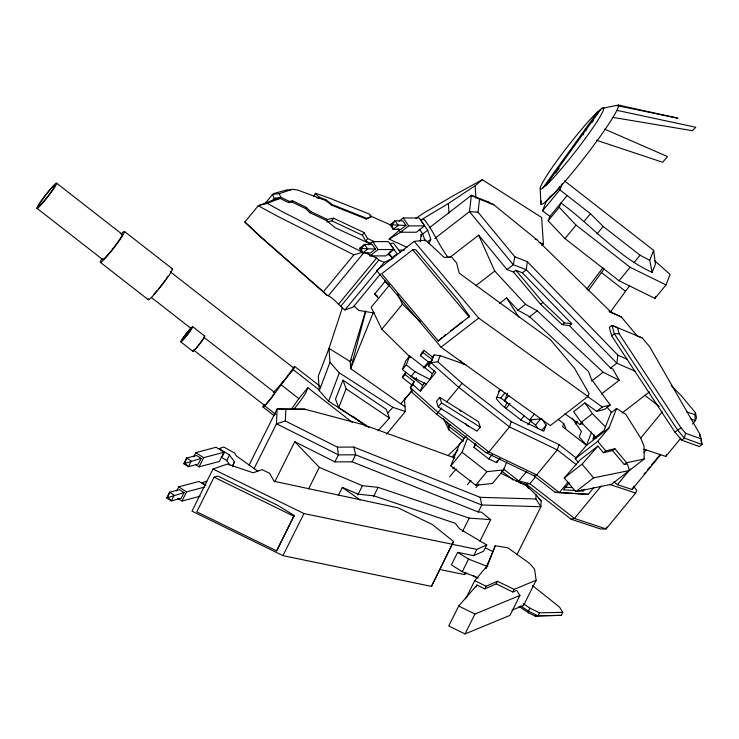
<?xml version="1.0" encoding="UTF-8"?>
<svg xmlns="http://www.w3.org/2000/svg" width="739" height="739" viewBox="0 0 739 739"><rect width="100%" height="100%" fill="white"/><g stroke="black" fill="none" stroke-linecap="round" stroke-linejoin="round"><path stroke-width="1.11" d="M463.427 441.183L448.896 429.849L448.933 426.458L446.448 421.35M516.949 554.693L540.902 506.732L535.886 498.973L480.165 497.319L353.87 447.086L337.427 447.141L285.356 420.99L285.854 409.249L304.727 409.184L363.791 424.842L454.568 457.931M535.886 498.973L536.052 494.844L526.925 486.077L501.07 473.265M536.052 494.844L541.151 500.876L540.902 506.732L481.773 504.986L355.616 454.808L338.407 454.864L276.488 423.77L277.107 408.99L304.727 409.184M420.288 241.755L421.165 234.143L421.535 236.415M627.337 359.33L617.906 355.2L527.286 261.643L514.861 256.83L478.031 212.195L479.528 199.225L471.371 195.318L429.387 227.788M527.286 261.643L526.307 269.753L522.371 272.793L515.868 270.28L513.522 272.091L507.019 269.569L478.641 235.168L449.949 257.357M617.906 355.2L616.806 363.191L610.534 368.05L569.446 325.631L562.093 324.624L540.569 304.256L513.522 272.091M514.861 256.83L513.3 264.719L507.019 269.569M685.543 433.239L684.406 438.135L681.737 440.204L674.947 432.13L611.652 335.848L609.361 327.46L612.031 325.391L617.462 327.626L619.125 333.714L680.998 427.835L685.543 433.239L701.108 438.864L702.05 444.508L699.38 446.578L681.737 440.204M365.787 311.211L350.665 368.65L405 406.755M365.5 311.147L350.184 361.547L350.665 368.65L373.481 312.089M414.173 381.666L412.999 384.668L420.362 391.208L435.834 372.419L428.472 365.888L431.049 362.757L437.793 361.75L462.106 383.319L511.249 421.636L509.522 426.92L488.885 451.963L485.782 452.545L436.638 414.228L412.325 392.658L410.413 387.799L411.595 384.797L414.173 381.666L405 374.507L405.859 372.29L403.282 375.421L402.413 377.638L411.595 384.797M511.249 421.636L559.026 444.601L557.298 449.885L536.662 474.928L533.558 475.519L485.782 452.545M342.471 307.406L329.021 348.374L318.306 376.086L319.285 390.719L328.643 401.249L365.953 425.239M319.285 390.719L329.963 362.332L329.021 348.374L350.184 361.547L351.672 359.801M328.643 401.249L339.321 372.872L329.963 362.332M232.683 466.337L234.457 461.81L229.496 455.058L219.243 448.564L223.732 447.003L234.439 452.942L236.619 456.111L257.893 471.233M291.609 408.972L298.824 398.626L280.912 384.659L293.254 369.685L294.556 366.359L320.033 386.22M352.272 422.357L307.83 387.707L306.038 392.27A17.126 1.533 -52.1 0 1 294.076 408.963M276.617 550.888L294.214 515.471L277.91 505.448L217.885 476.073L214.088 477.2L196.796 511.831L276.617 550.888L294.214 515.471M429.008 243.704L430.782 239.177L427.678 230.18L420.556 219.889L424.103 219.465C433.701 231.131 438.929 245.533 448.213 257.625M420.362 391.208L422.643 385.379L402.367 369.537L405.831 360.697L409.702 356.004L432.315 373.638L430.033 379.467L414.976 371.652L406.238 364.844L409.702 356.004M428.472 365.888L429.655 362.877L420.473 355.718L421.341 353.51L423.918 350.378L433.1 357.537M420.473 355.718L423.05 352.586L423.918 350.378M438.282 341.03L469.57 316.283L458.208 300.256L415.669 249.662L412.695 249.791L381.712 273.753L438.282 341.03L442.236 337.418M466.161 364.854L440.185 355.644L434.098 354.988L431.049 362.757L458.716 387.301L509.522 426.92L557.298 449.885L576.337 464.729M437.793 361.75L440.185 355.644M654.772 260.839L670.134 274.409L666.015 284.921L654.92 298.39L619.033 280.746L564.947 238.568L548.153 220.767L549.844 216.453L542.574 210.791L546.361 201.137L550.74 195.826M506.788 461.884L503.629 469.93L492.442 483.509L475.731 485.218L450.873 465.838L459.252 444.481L466.235 436.001M542.574 210.791L559.839 189.831L562.287 183.586M450.873 465.838L462.06 452.268L467.501 438.384M548.153 220.767L559.247 207.299L560.938 202.985C591.921 225.349 616.825 256.294 652.177 272.377L655.428 264.063L653.627 250.355L564.531 180.889M500.118 458.3L496.562 462.614L488.691 458.891L473.921 447.363L475.454 443.465M502.003 390.377L499.776 390.035L496.34 398.792L501.846 405.175L521.522 420.399L543.765 431.225L546.149 425.137L541.844 419.05M431.465 586.396L453.589 541.493L432.481 524.635L398.247 507.887L274.123 481.274L269.643 473.32L262.123 469.644L253.126 472.775L227.335 464.046L213.008 469.043L191.983 511.139L282.945 555.645L431.465 586.396L453.589 541.493M541.715 418.764L529.457 420.02L504.598 400.64L507.527 393.166M504.534 407.134L507.434 402.589M496.562 462.614L497.338 460.628M485.671 568.587L495.287 545.779L507.739 547.747L529.401 563.257L534.583 569.132L536.154 580.217L523.591 605.38L512.044 610.183M495.287 545.779L487.629 565.335L474.734 580.669L465.681 598.793M558.425 419.503L563.765 423.659L562.582 426.662L586.757 445.515M587.958 396.464L589.057 393.647L574.73 368.567L550.472 339.709L459.242 273.181L456.619 262.982L451.28 256.636L444.185 257.468L425.535 240.064L414.228 241.394L376.576 270.52L441.035 347.182L550.306 425.581L587.958 396.464L478.687 318.066L414.228 241.394M652.177 272.377L649.72 260.322L653.627 250.355M578.138 462.217L575.201 458.725L586.415 445.432L591.662 432.047M594.452 434.948L592.826 439.077L604.086 430.375L610.968 412.815L616.594 408.464L625.804 414.357L640.685 438.098L644.048 446.19L644.168 459.03L611.504 484.304L575.773 491.657L564.236 477.939L580.06 459.907L597.888 446.125L603.449 452.739L612.52 450.531L614.857 448.712L626.635 462.725L644.168 459.03M654.92 298.39L655.742 296.284M575.201 458.725L597.712 441.322L608.927 428.02L616.594 408.464M606.802 527.101L606.082 528.939L600.567 528.985L571.016 519.184L526.233 484.267L518.501 482.364M613.906 481.911L617.444 484.673L632.021 489.504L634.071 486.188M516.108 481.403L518.843 480.969L529.881 483.685L574.471 518.455L606.082 528.939L635.66 493.033L636.741 490.28L633.85 486.789M644.002 449.22L665.811 456.453L666.523 454.614M692.498 424.047L695.39 420.546L694.817 414.597L695.51 412.833L681.644 396.095L671.243 385.564M377.989 430.791L389.444 418.062L386.303 409.388L342.988 380.188L335.515 399.023L338.647 407.697L368.9 427.53M338.647 407.697L346.12 388.853L342.988 380.188M386.589 434.227L405.314 411.494L404.519 399.651L405.489 397.554M166.755 497.947L169.6 492.257L179.448 489.643L184.048 492.553L181.212 498.252L171.356 500.866L166.755 497.947L184.048 492.553M183.835 463.75L186.681 458.06L196.528 455.446L201.128 458.356L198.283 464.046L188.436 466.66L183.835 463.75L201.128 458.356M176.639 490.936L178.672 486.844L199.003 481.449L205.146 485.338M193.71 456.739L195.752 452.647L216.084 447.252L223.982 452.259L219.391 461.45L199.059 466.845L195.549 464.619M177.591 498.262L181.979 501.042L186.57 491.851L204.768 487.019M199.059 466.845L203.65 457.653L223.982 452.259M222.3 456.462L224.046 452.979L222.43 451.963M229.829 464.813L226.734 460.591L229.496 455.058M232.609 465.496L234.457 461.81M249.08 465.117L277.107 408.99L285.854 409.249M254.068 468.665L276.488 423.77L285.356 420.99M274.788 481.773L294.787 441.728L334.906 461.884L352.115 461.82L478.262 511.998L481.301 512.09L490.696 519.646L479.934 541.207M308.569 488.922L319.34 467.362L294.787 441.728M282.945 555.645L303.96 513.55L452.48 544.301M334.906 461.884L338.407 454.864L337.427 447.141M352.115 461.82L355.616 454.808L353.87 447.086M338.296 495.481L342.314 487.426L358.166 494.188L373.888 495.832L455.289 523.295L459.584 528.791L486.752 544.957L483.602 551.248L473.699 555.663L457.663 552.356L451.381 564.938L462.272 571.681L478.29 577.926M357.778 494.964L362.387 485.717L378.119 487.361L469.219 518.104L490.696 519.646M373.5 496.608L378.119 487.361M462.559 531.452L469.219 518.104M478.262 511.998L481.773 504.986L480.165 497.319M462.272 571.681L468.554 559.1L487.777 566.591M439.668 569.464L464.277 574.536L465.173 572.743M473.699 555.663L476.84 549.373L486.752 544.957M458.688 606.045L448.739 625.97L465.016 633.933L509.956 615.393L519.905 595.477L516.764 590.35L512.811 592.004L496.192 583.865L484.821 588.872L476.969 585.029L458.688 606.045L474.965 614.007L519.905 595.477M475.971 587.025L476.969 585.029M486.114 568.356L487.121 566.342M484.821 588.872L486.123 586.249L497.495 581.251L514.113 589.38L536.154 580.217M465.016 633.933L474.965 614.007M496.192 583.865L497.495 581.251M512.811 592.004L514.113 589.38M523.23 603.643L529.918 608.16L528.422 611.144L528.57 612.834L534.981 615.975L561.289 615.356L562.785 612.363L559.478 607.024L532.551 585.621M562.785 612.363L539.498 612.843L538.001 615.827L534.981 615.975M380.391 274.077L354.064 306.038L352.725 307.276L344.947 309.946C338.665 305.521 334.425 298.251 327.118 295.277L261.172 237.478L244.84 222.014L258.244 205.738L274.963 199.391L275.712 198.172M274.963 199.391L280.053 198.403L288.681 202.606L289.402 201.461L292.561 200.786L306.26 207.382L310.731 211.603L327.359 219.446L333.557 218.19L364.068 232.545L367.579 238.54L374.83 241.875M288.681 202.606L291.85 201.932L292.561 200.786M370.599 244.036L335.09 227.714L326.638 220.591L310.02 212.749L305.54 208.527L306.26 207.382M313.853 196.011L315.719 193.341L329.853 198.329L369.869 214.264L371.181 216.666L366.35 219.03L331.94 205.313L325.4 200.408L297.697 190.043L292.321 189.258L279.342 193.655L272.599 194.431L264.83 203.862M313.733 196.556L315.719 193.341M371.181 216.666L366.766 218.365L332.356 204.638L325.816 199.742L319.359 197.322L318.943 197.997L316.911 197.867M310.02 212.749L310.731 211.603M325.4 200.408L325.816 199.742M331.94 205.313L332.356 204.638M326.638 220.591L327.359 219.446M326.73 221.922L331.894 220.878L333.557 218.19M366.35 219.03L366.766 218.365M371.098 243.611L365.916 241.219L362.406 235.233L364.068 232.545M365.916 241.219L367.579 238.54M542.934 187.882L598.1 111.423L601.906 108.356L618.451 105.067L677.718 118.175L616.289 105.465M294.556 366.359L271.204 398.312L264.756 405.877L275.675 414.394M560.06 186.33L555.377 192.316L551.571 195.65M588.078 290.907L604.179 268.83M610.081 312.385L629.619 285.753M586.775 289.106L602.876 267.767M600.955 109.123L545.788 185.591L541.983 188.648A51.453 4.6 -52.1 0 1 557.345 160.234A51.453 4.6 -52.1 0 1 598.1 111.423M591.921 122.637L593.269 120.771M548.255 183.272L549.613 181.406M555.719 173.009L559.109 168.335M436.638 414.228L441.636 408.03M272.756 200.214L274.206 198.44L280.765 197.258L289.402 201.461M327.118 295.277L323.396 291.803L353.833 254.853L362.553 252.267L282.372 211.76L267.176 203.299L258.244 205.738L277.79 216.361L353.833 254.853M328.467 295.618L364.142 252.313L376.622 257.985L378.83 260.082L384.178 262.327L393.046 258.345L387.984 254.179M338.767 303.932L376.622 257.985M340.522 306.583L378.83 260.082M344.947 309.946L384.178 262.327M389.665 284.848L371.163 307.304L381.804 329.206L410.514 357.436M298.824 398.626L307.83 387.707M381.804 329.206L402.432 304.154L397.6 294.205M402.367 369.537L406.238 364.844M402.413 377.638L405 374.507M414.976 371.652L411.106 376.345L426.163 384.16M423.419 367.939L428.408 361.898M431.964 357.584L434.098 354.988M415.041 379.449L416.491 377.684M424.713 367.708L429.793 361.547M549.844 216.453L567.109 195.502M429.655 362.877L432.232 359.745L423.05 352.586M412.999 384.668L410.413 387.799L438.079 412.353L488.885 451.963L536.662 474.928L559.331 492.608L588.253 494.336L593.944 487.426M422.643 385.379L424.823 382.737M432.315 373.638L434.495 370.996M541.955 245.653L543.396 243.907L541.622 217.488L482.299 179.725L455.695 194.339L422.292 213.913L415.909 218.411M564.947 238.568L576.041 225.099L559.247 207.299M584.29 221.192L590.461 213.71L559.839 189.831M439.788 397.388L436.463 401.434L438.227 406.893L476.932 431.216L480.258 427.179L478.502 421.72L439.788 397.388L441.553 402.847L480.258 427.179M438.227 406.893L441.553 402.847M446.615 401.988L462.106 383.319M597.01 233.93L603.181 226.439L590.461 213.71M450.374 424.703L448.933 426.458L464.369 438.486M498.354 391.753L499.776 390.035M463.02 440.148L458.716 445.368L448.351 455.307M457.894 449.931L452.804 456.102L454.587 457.487M496.322 397.268L500.783 397.97L505.042 392.797M504.598 400.64L508.792 395.55M452.813 468.886L454.254 467.131M449.755 476.701L456.24 468.822M473.921 447.363L476.055 444.776M505.79 408.676L510.058 403.503M619.033 280.746L630.127 267.278L666.015 284.921M633.923 262.714L640.094 255.223L649.72 260.322M467.408 484.719L471.02 480.341M488.691 458.891L492.248 454.577M520.57 420.205L524.127 415.891M475.731 485.218L486.918 471.648L503.629 469.93M529.457 420.02L534.343 414.08M475.999 487.574L478.881 484.063M527.729 424.786L531.988 419.613M538.01 428.555L535.553 425.082L540.523 419.05M541.89 430.31L546.149 425.137M526.778 471.334L518.843 480.969L503.407 468.932M575.275 423.983L577.427 421.369M535.655 476.683L529.881 483.685L526.233 484.267M567.866 482.244L559.331 492.608L555.072 492.294L533.558 475.519M569.242 482.816L563.46 489.837L575.45 490.548M578.72 490.751L583.08 491.01L584.531 489.255M601.167 486.05L574.471 518.455L571.016 519.184M640.685 438.079L662.338 411.808M617.444 484.673L630.367 468.988M644.002 452.444L646.154 449.829M644.122 473.995L645.553 472.249M647.706 469.634L649.858 467.02M651.299 465.284L659.188 455.704M632.021 489.504L660.731 454.661M665.811 456.453L680.961 438.061M400.787 403.799L411.863 390.746M404.519 399.651L411.9 390.977M564.236 477.939L582.064 464.157L597.888 446.125M387.661 413.092L392.908 407.328L405.314 411.494M406.912 247.288L389.13 239.094L399.55 230.078M420.731 220.12L448.37 203.521L475.112 185.766L482.299 179.725M359.422 248.406L364.512 244.47L372.197 244.47L375.394 249.089L370.304 253.024L362.618 253.024L359.422 248.406L375.394 249.089M390.016 224.748L395.106 220.813L402.792 220.813L405.988 225.432L400.898 229.367L393.203 229.367L390.016 224.748L405.988 225.432M368.512 244.785L372.622 241.607L388.502 241.616L393.989 249.542L385.767 255.906L369.888 255.897L367.449 252.368M399.106 221.127L403.217 217.95L419.096 217.95L424.583 225.885L416.353 232.24L400.483 232.231L398.044 228.711M369.888 255.897L378.109 249.533L393.989 249.542M400.483 232.231L408.704 225.875L424.583 225.885M389.647 251.99L391.199 250.789M425.137 241.006L422.726 234.004L427.678 230.18M427.475 241.736L430.782 239.177M434.8 238.448L469.487 211.622L478.031 212.195M475.907 285.623L494.733 271.065L478.641 235.168M444.056 336.014L445.885 334.601M450.439 331.081L462.281 321.918M467.75 317.687L469.57 316.283M441.035 347.182L478.687 318.066M499.398 303.517L506.603 297.946L517.928 310.186L529.651 316.689L588.521 371.495L591.246 378.913L610.22 405.009L604.585 409.369L596.678 411.355L584.882 402.912L573.621 411.614L581.205 422.375L596.382 437.839M517.429 310.574L525.503 304.329L537.225 310.833L603.116 372.179L619.19 380.271L601.26 394.146M540.569 304.256L542.906 302.445L564.439 322.814L571.792 323.821L569.446 325.631M529.152 317.077L537.225 310.833M562.093 324.624L564.439 322.814M611.652 335.848L614.321 333.779L619.125 333.714M591.459 381.185L603.116 372.179M581.205 422.375L592.466 413.664L605.241 426.689M564.873 413.729L579.801 424.417L582.212 422.551M596.678 411.355L602.303 407.004L610.22 405.009M622.062 413.046L649.452 391.873M586.415 445.432L608.927 428.02M603.449 452.739L605.795 450.919L614.857 448.712M575.773 491.657L593.593 477.874L629.323 470.521L627.439 463.87L624.298 464.535L612.52 450.531M624.298 464.535L626.635 462.725M674.947 432.13L680.998 427.835M389.13 239.094L401.97 231.39M464.277 574.536L467.242 573.215M267.176 203.299L280.053 198.403M206.661 481.2L202.163 482.761L205.895 485.126M181.979 501.042L200.177 496.211M579.801 424.417L582.766 423.669M398.968 250.235L404.464 250.013M561.289 615.356L538.001 615.827L528.422 611.144L520.792 605.989M564.984 487.158L572.614 487.611M555.072 492.294L588.253 494.336M290.445 190.256L287.388 189.775L273.846 193.516L272.599 194.431L274.206 198.44M612.76 117.372L692.351 130.683L695.769 127.265L617.241 110.416M374.636 313.142L358.766 310.389L354.064 306.038M452.231 544.301L476.84 549.373M686.411 411.817L694.817 414.597M691.03 419.096L695.39 420.546L696.471 417.794L695.51 412.833M609.499 484.359L635.66 493.033M596.355 140.188L662.652 162.275L667.493 156.557L604.631 129.149M539.11 242.466L543.396 243.907M637.471 336.3L621.36 316.957L611.68 312.754L536.92 239.759L493.791 204.749L487.509 201.571L471.371 195.318L469.487 211.622L513.3 264.719L526.307 269.753L616.806 363.191L635.438 371.357M479.528 199.225L493.791 204.749M369.906 215.77L391.051 225.136M535.027 238.993L536.92 239.759M638.847 336.559L642.163 337.917L649.664 346.73L699.694 433.913L701.108 438.864M642.163 337.917L612.031 325.391L614.321 333.779L677.626 430.061L684.406 438.135L702.05 444.508L700.914 440.546M319.34 467.362L362.387 485.717M609.047 311.193L621.36 316.957M610.534 368.05L612.816 369.047L619.19 380.271M331.894 220.878L362.406 235.233M291.85 201.932L305.54 208.527M485.412 547.969L493.116 551.737M474.734 580.669L486.123 586.249M529.918 608.16L539.498 612.843M213.008 469.043L303.96 513.55M214.088 477.2L293.91 516.265M609.758 311.784L611.68 312.754M469.33 426.745L466.872 425.452L465.579 423.706M457.663 552.356L468.554 559.1M221.137 457.053L226.734 460.591M195.752 452.647L203.65 457.653M178.672 486.844L186.57 491.851M339.321 372.872L392.908 407.328M346.12 388.853L389.444 418.062M473.302 575.505L477.117 578.083M519.037 606.405L528.57 612.834M342.314 487.426L360.078 499.924M389.462 284.764L384.982 281.559L374.664 294.085L377.352 296.006M587.385 396.316L602.303 407.004M585.251 129.094L586.517 130.073M582.258 133.768L583.514 134.747M603.181 226.439L640.094 255.223M576.041 225.099L630.127 267.278M601.25 272.377L625.231 291.074M644.667 395.162L659.225 406.505M500.783 397.97L507.019 402.838M530.205 420.907L535.553 425.082M559.026 444.601L576.05 457.884M459.316 410.025L461.025 411.364M501.569 470.919L513.374 480.128M462.06 452.268L486.918 471.648M124.522 231.501L172.427 268.857M56.626 183.189A15.953 1.423 -52.1 0 1 42.585 203.105A15.953 1.423 -52.1 0 1 41.153 200.916A15.953 1.423 -52.1 0 1 56.626 183.189L122.277 234.374M170.182 271.721L293.974 368.253M293.254 369.685L319.507 390.155M353.002 416.279L365.685 426.154M192.611 326.638L204.685 336.051M274.538 392.354L203.798 337.196A8.231 0.739 -52.1 0 1 203.031 339.053M36.95 208.287L102.601 259.472M151.403 297.531L191.272 328.615M100.347 262.336L148.253 299.692M193.803 350.212L264.544 405.369M180.843 341.945L192.925 351.367M263.139 407.134L274.058 415.651M487.509 201.571L490.197 203.742M323.396 291.803L260.867 236.905L244.84 222.014M315.35 193.59L319.359 197.322M538.713 498.539L541.151 500.876M402.432 304.154L420.482 321.899M459.87 360.614L463.972 364.65M522.371 272.793L571.792 323.821M581.667 489.541L583.08 491.01M494.733 271.065L525.503 304.329M585.805 444.287L579.2 436.961L581.362 431.465L572.189 418.191M515.868 270.28L542.906 302.445M606.95 407.06L611.726 412.741M597.712 441.322L605.795 450.919M412.695 249.791L469.256 317.077M582.064 464.157L593.593 477.874M400.335 252.054L393.508 243.131L389.961 243.547L397.083 253.837L392.132 257.671L388.899 252.987M584.882 402.912L592.466 413.664M419.493 229.33L422.726 234.004M403.217 217.95L408.704 225.875M372.622 241.607L378.109 249.533M526.925 486.077L528.468 488.405M506.603 297.946L518.843 317.188M443.391 418.514L448.896 429.849M563.765 423.659L565.778 428.241M279.342 193.655L280.765 197.258M699.694 433.913L699.972 436.657M475.112 185.766L475.944 198.144M448.37 203.521L449.026 213.183M540.209 188.981L540.883 203.992M618.451 105.067A62.88 5.626 -52.1 0 1 577.833 165.915A62.88 5.626 -52.1 0 1 541.364 201.017M601.906 108.356A51.453 4.6 -52.1 0 1 586.544 136.78A51.453 4.6 -52.1 0 1 545.788 185.591M121.048 234.115A19.602 1.755 -52.1 0 1 121.926 236.766A19.602 1.755 -52.1 0 1 106.028 257.375A19.602 1.755 -52.1 0 1 101.465 259.5M171.753 268.978A19.602 1.755 -52.1 0 1 161.351 285.827A19.602 1.755 -52.1 0 1 148.4 298.768M204.186 336.337A9.681 0.868 -52.1 0 1 199.179 344.623A9.681 0.868 -52.1 0 1 193.128 350.378M121.732 234.475A15.953 1.423 -52.1 0 1 113.261 248.184A15.953 1.423 -52.1 0 1 102.721 258.715M167.882 276.294A15.953 1.423 -52.1 0 1 165.979 279.093M164.871 280.635A15.953 1.423 -52.1 0 1 163.688 282.243M163.07 283.055A15.953 1.423 -52.1 0 1 158.589 288.737M157.333 290.242A15.953 1.423 -52.1 0 1 153.971 294.039M283.471 380.899A15.953 1.423 -52.1 0 1 273.356 392.086M274.114 392.594A8.231 0.739 -52.1 0 1 269.864 399.642A8.231 0.739 -52.1 0 1 264.719 404.538M202.153 340.393A8.231 0.739 -52.1 0 1 196.537 347.616A8.231 0.739 -52.1 0 1 193.72 350.009M264.756 405.877A13.376 1.192 -52.1 0 1 263.878 404.87M377.915 297.595A15.584 4.471 39.5 0 1 374.507 293.272M388.234 285.069A15.584 4.471 39.5 0 1 384.825 280.746M169.6 492.257L167.651 497.31L171.356 500.866L174.201 495.167L169.6 492.257M186.681 458.06L184.732 463.113L188.436 466.66L191.281 460.97L186.681 458.06M364.512 244.47L361.353 248.747L362.618 253.024L367.708 249.089L364.512 244.47M395.106 220.813L391.947 225.081L393.203 229.367L398.303 225.423L395.106 220.813M183.383 339.644A9.681 0.868 -52.1 0 0 192.703 326.878A9.681 0.868 -52.1 0 0 184.085 336.356A9.681 0.868 -52.1 0 0 183.383 339.644M43.305 201.83A13.2 1.182 -52.1 0 0 54.935 185.35A13.2 1.182 -52.1 0 0 42.123 200.029A13.2 1.182 -52.1 0 0 43.305 201.83M184.27 338.231A7.131 0.637 -52.1 0 0 191.133 328.827A7.131 0.637 -52.1 0 0 184.778 335.811A7.131 0.637 -52.1 0 0 184.27 338.231"/></g></svg>
